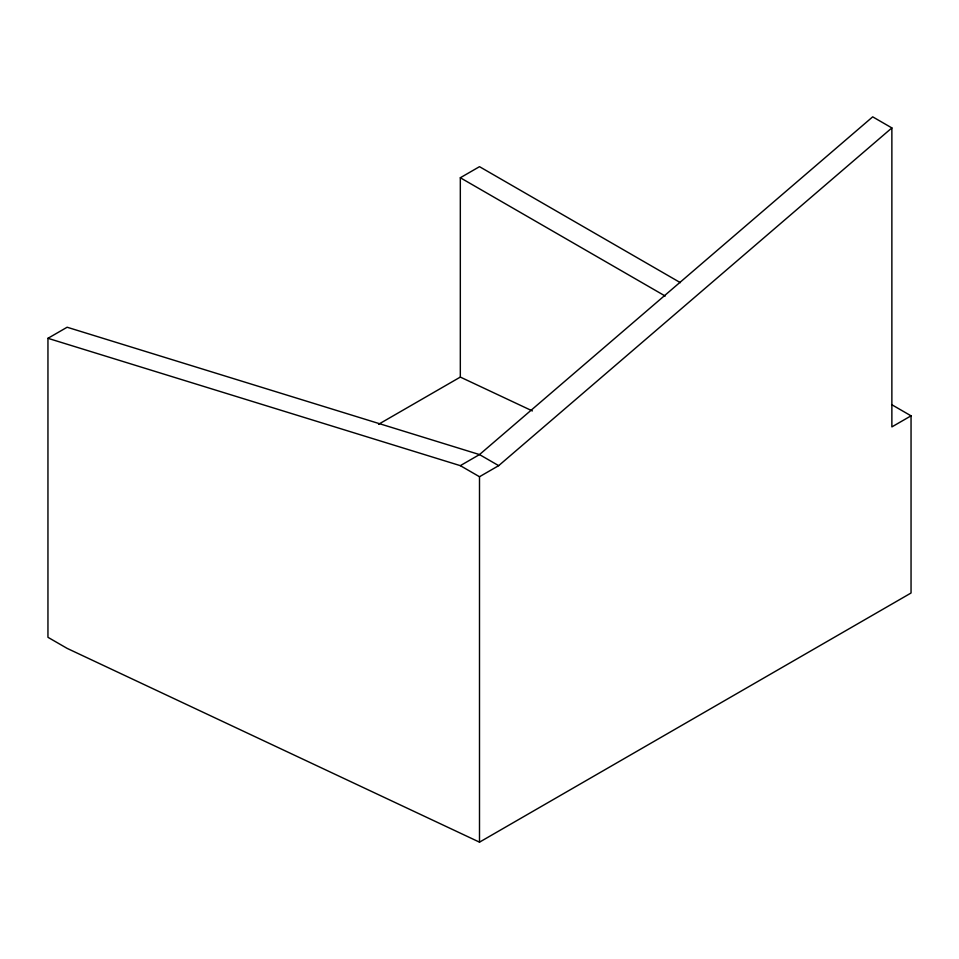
<?xml version="1.0" encoding="UTF-8"?>
<svg xmlns="http://www.w3.org/2000/svg" width="959" height="959" viewBox="0 0 959 959"><rect width="100%" height="100%" fill="white"/><g stroke="black" fill="none" stroke-linecap="round" stroke-linejoin="round"><path stroke-width="1.44" d="M460.32 465.654L479.5 476.731L498.68 465.654L891.87 127.919L872.69 116.842L479.5 454.578L460.32 465.654L47.95 338.311L47.95 637.303L67.13 648.38L479.5 842.158L911.05 593.01L911.05 415.834L891.606 404.602M47.95 338.311L67.13 327.235L479.5 454.578L498.68 465.654M378.565 424.274L460.32 377.079L460.32 177.751L479.5 166.674L680.375 282.653M911.05 415.834L891.87 426.899L891.87 127.919M460.32 377.079L532.377 410.932M460.32 177.751L665.21 296.043M479.5 476.731L479.5 842.158"/></g></svg>
